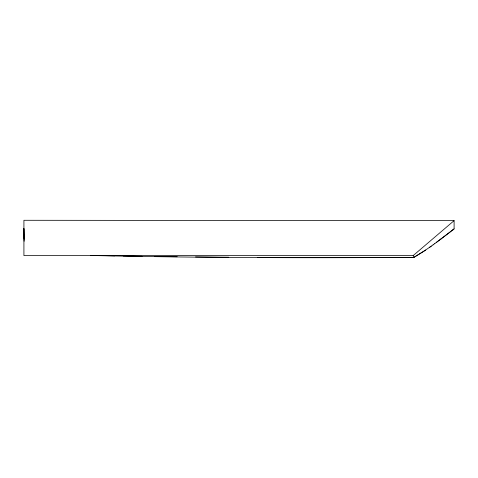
<?xml version="1.0" encoding="UTF-8"?>
<svg xmlns="http://www.w3.org/2000/svg" width="478" height="478" viewBox="0 0 478 478"><rect width="100%" height="100%" fill="white"/><g stroke="black" fill="none" stroke-linecap="round" stroke-linejoin="round"><path stroke-width="0.72" d="M434.777 243.601L454.1 228.884L454.1 220.639L23.918 220.286L23.918 255.587L413.177 255.587L454.1 220.639M452.911 229.84L454.1 228.884M450.324 231.89L441.14 238.892M441.122 238.892L436.456 242.37M433.05 244.861L434.795 243.613M433.062 244.873L423.771 251.32L413.817 257.427C306.141 258.024 198.454 257.845 90.802 255.485M429.465 247.437L431.287 246.146M425.689 250.024L413.817 257.427L257.576 257.403M228.771 257.212L195.526 256.925M177.248 256.734L154.729 256.453M142.097 256.274L123.204 255.969M114.816 255.82L97.351 255.485M413.177 255.587L413.817 257.427M24.139 241.247L23.906 228.514L23.972 234.573M24.127 239.108L24.025 234.573M451.053 231.256A52.49 0.424 -37.1 0 1 452.977 229.876"/></g></svg>
